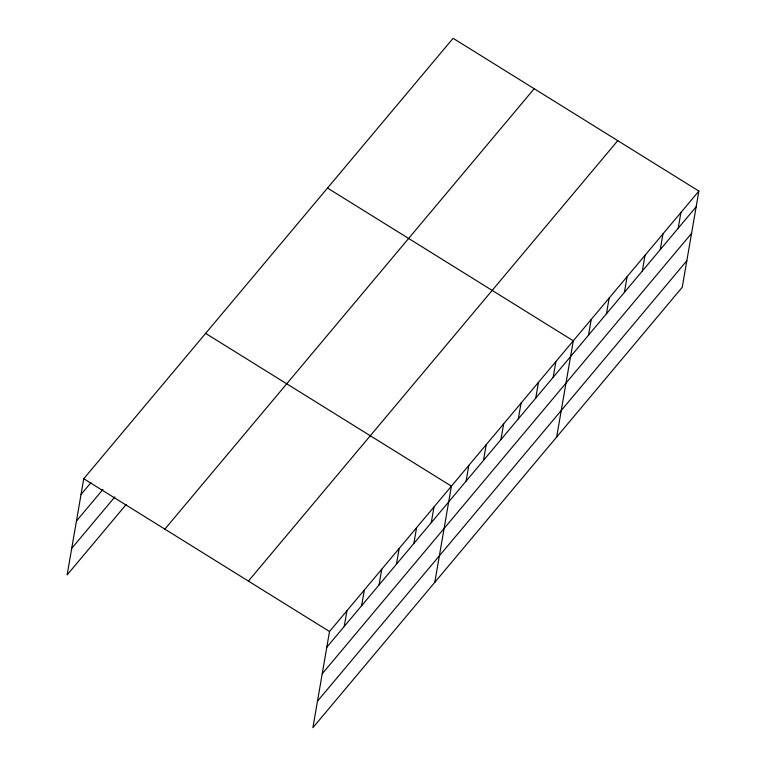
<?xml version="1.0" encoding="UTF-8"?>
<svg xmlns="http://www.w3.org/2000/svg" width="766" height="766" viewBox="0 0 766 766"><rect width="100%" height="100%" fill="white"/><g stroke="black" fill="none" stroke-linecap="round" stroke-linejoin="round"><path stroke-width="1.15" d="M698.87 191.079L329.514 631.51L312.901 727.7L682.247 287.269L698.87 191.079L453.099 38.3L83.753 478.731L67.13 574.921L126.179 504.507M344.212 626.492L346.931 610.741M361.619 605.724L364.338 589.983M379.036 584.965L381.755 569.215M396.443 564.197L399.163 548.456M413.86 543.439L416.58 527.688M431.268 522.671L433.987 506.929M434.791 582.361L451.404 486.161L205.633 333.392M466.092 481.153L468.811 465.402M483.509 460.385L486.228 444.644M500.916 439.627L503.635 423.876M518.333 418.858L521.052 403.117M535.74 398.1L538.46 382.349M553.157 377.332L555.877 361.59M556.671 437.013L573.284 340.822L327.522 188.043M588.508 335.182L591.228 319.432M606.442 313.782L609.171 298.041M624.386 292.392L627.105 276.65M642.329 271.001L645.049 255.25M660.263 249.611L662.983 233.86M678.207 228.22L680.926 212.469M81.033 494.472L90.867 482.743M76.447 521.024L102.941 489.426M71.717 548.37L114.871 496.914M164.853 529.143L534.199 88.712M248.414 581.088L617.76 140.657M326.795 647.251L696.15 206.83M322.208 673.802L691.564 233.371M317.488 701.149L686.834 260.727M83.753 478.731L329.514 631.51"/></g></svg>
